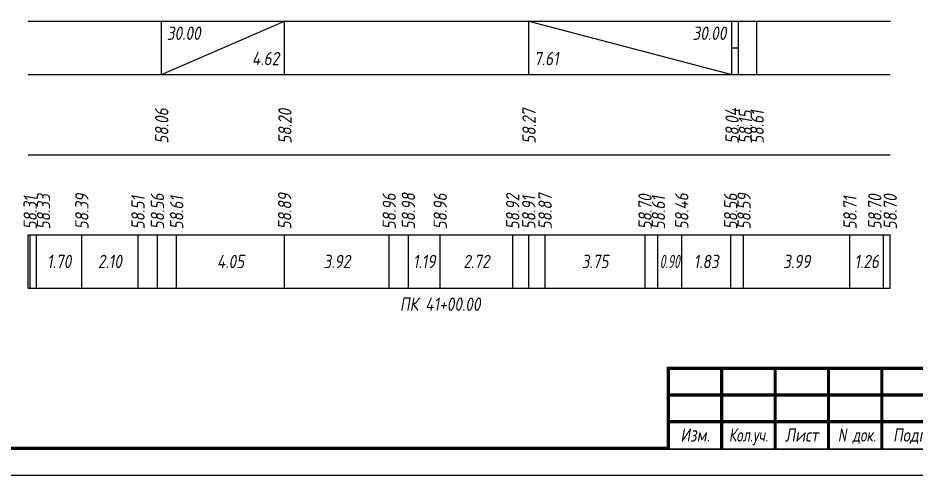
# Model space of a CAD drawing. Extents: x -717 to 1451, y -133302 to 233.
# Drawn here: x 78.1 to 246.4, y -64534.4 to -64448.8 of the extents above; entities that cross this region are included whole.
import ezdxf
from ezdxf.enums import TextEntityAlignment as Align

# ---------------------------------------------------------------- set-up
doc = ezdxf.new("R2010")
doc.units = 0
for name, color, linetype in [('Зарамочное оформление', 7, 'Continuous'), ('Код_510', 7, 'Continuous'), ('Код_516', 1, 'Continuous'), ('Подписи поперечников', 7, 'Continuous'), ('Таблица', 7, 'Continuous')]:
    doc.layers.add(name, color=color, linetype=linetype)
doc.styles.add('М', font='romand.shx', dxfattribs={"width": 0.8, "oblique": 10, "height": 2.5})

# ---------------------------------------------------------------- blocks, each defined once
blk = doc.blocks.new('Штамп')
at = {"linetype": 'Continuous'}
blk.add_wipeout([(199.95, -411.25), (384.95, -411.25), (384.95, -426.25), (199.95, -426.25)], dxfattribs=at).dxf.layer = 'Зарамочное оформление'
at = {"layer": 'Зарамочное оформление', "linetype": 'Continuous', "lineweight": -3, "const_width": 0.6, "flags": 128}
for points in [[(199.95, -426.25), (199.95, -411.25), (384.95, -411.25)], [(209.95, -411.25), (209.95, -426.25)], [(219.95, -411.25), (219.95, -426.25)], [(229.95, -411.25), (229.95, -426.25)], [(239.95, -411.25), (239.95, -426.25)], [(199.95, -416.25), (264.95, -416.25)], [(199.95, -421.25), (264.95, -421.25)]]:
    blk.add_lwpolyline(points, dxfattribs=at)
at = {"layer": 'Зарамочное оформление', "linetype": 'Continuous', "style": 'М', "oblique": 10}
for s, width, p in [('Изм.', 0.8, (204.95, -423.75)), ('Кол.уч.', 0.7, (214.95, -423.75)), ('Лист', 0.8, (224.95, -423.75)), ('N док.', 0.7, (235.28, -423.75)), ('Подпись', 0.8, (247.45, -423.75))]:
    blk.add_text(s, height=2.5, dxfattribs=dict(at, width=width)).set_placement(p, align=Align.MIDDLE_CENTER)
blk = doc.blocks.new('шифр')
blk.add_blockref('Штамп', (0, -64163))

msp = doc.modelspace()

# ---------------------------------------------------------------- linework, layer by layer
at = {"flags": 128}
msp.add_lwpolyline([(-30.054, -64534.421), (389.946, -64534.421), (389.946, -64237.421), (-30.054, -64237.421)], close=True, dxfattribs=at)
at = {"const_width": 0.6, "flags": 128}
msp.add_lwpolyline([(-10.054, -64529.421), (384.946, -64529.421), (384.946, -64242.421), (-10.054, -64242.421)], close=True, dxfattribs=at)
at = {"layer": 'Код_510'}
for p, q in [((79.946, -64499.421), (79.946, -64489.421)), ((80.349, -64499.421), (80.349, -64489.421)), ((81.531, -64499.421), (81.531, -64489.421)), ((90.032, -64499.421), (90.032, -64489.421)), ((100.555, -64499.421), (100.555, -64489.421)), ((104.203, -64499.421), (104.203, -64489.421)), ((107.798, -64499.421), (107.798, -64489.421)), ((128.032, -64499.421), (128.032, -64489.421)), ((147.633, -64499.421), (147.633, -64489.421)), ((151.227, -64499.421), (151.227, -64489.421)), ((157.187, -64499.421), (157.187, -64489.421)), ((170.774, -64499.421), (170.774, -64489.421)), ((173.781, -64499.421), (173.781, -64489.421)), ((176.845, -64499.421), (176.845, -64489.421)), ((195.583, -64499.421), (195.583, -64489.421)), ((197.961, -64499.421), (197.961, -64489.421)), ((202.455, -64499.421), (202.455, -64489.421)), ((211.624, -64499.421), (211.624, -64489.421)), ((214.055, -64499.421), (214.055, -64489.421)), ((233.982, -64499.421), (233.982, -64489.421)), ((240.263, -64499.421), (240.263, -64489.421)), ((241.525, -64499.421), (241.525, -64489.421))]:
    msp.add_line(p, q, dxfattribs=at)
at = {"layer": 'Код_516'}
for p, q in [((104.946, -64459.421), (104.946, -64449.421)), ((104.946, -64459.421), (128.032, -64449.421)), ((128.032, -64459.421), (128.032, -64449.421)), ((173.781, -64459.421), (173.781, -64449.421)), ((173.781, -64449.421), (211.829, -64459.421)), ((211.829, -64459.421), (211.829, -64449.421)), ((211.829, -64459.421), (211.829, -64449.421)), ((213.065, -64459.421), (213.065, -64449.421)), ((216.525, -64459.421), (216.525, -64449.421)), ((211.829, -64454.421), (213.065, -64454.421))]:
    msp.add_line(p, q, dxfattribs=at)
at = {"layer": 'Таблица'}
for p, q in [((80, -64449.421), (241.579, -64449.421)), ((79.946, -64459.421), (241.525, -64459.421)), ((79.946, -64474.421), (241.525, -64474.421)), ((79.946, -64489.421), (241.525, -64489.421)), ((79.946, -64499.421), (241.525, -64499.421))]:
    msp.add_line(p, q, dxfattribs=at)

# ---------------------------------------------------------------- texts
at = {"layer": 'Код_510', "style": 'М', "oblique": 10, "width": 0.8}
for s, p in [('58.31', (80.349, -64488.421)), ('58.33', (82.849, -64488.421)), ('58.39', (90.032, -64488.421)), ('58.51', (100.555, -64488.421)), ('58.56', (104.203, -64488.421)), ('58.61', (107.798, -64488.421)), ('58.89', (128.032, -64488.421)), ('58.96', (147.633, -64488.421)), ('58.98', (151.227, -64488.421)), ('58.96', (157.187, -64488.421)), ('58.92', (170.774, -64488.421)), ('58.91', (173.781, -64488.421)), ('58.87', (176.845, -64488.421)), ('58.70', (195.583, -64488.421)), ('58.61', (198.083, -64488.421)), ('58.46', (202.455, -64488.421)), ('58.56', (211.624, -64488.421)), ('58.59', (214.124, -64488.421)), ('58.71', (233.982, -64488.421)), ('58.70', (238.638, -64488.421)), ('58.70', (241.525, -64488.421))]:
    msp.add_text(s, height=2.5, rotation=90, dxfattribs=at).set_placement(p, align=Align.MIDDLE_LEFT)
at = {"layer": 'Код_510', "style": 'М', "oblique": 10}
for s, width, p in [('1.70', 0.8, (85.782, -64494.421)), ('2.10', 0.8, (95.294, -64494.421)), ('4.05', 0.8, (117.915, -64494.421)), ('3.92', 0.8, (137.832, -64494.421)), ('1.19', 0.8, (154.207, -64494.421)), ('2.72', 0.8, (163.981, -64494.421)), ('3.75', 0.8, (186.214, -64494.421)), ('0.90', 0.6, (200.208, -64494.421)), ('1.83', 0.8, (207.039, -64494.421)), ('3.99', 0.8, (224.018, -64494.421)), ('1.26', 0.8, (237.122, -64494.421))]:
    msp.add_text(s, height=2.5, dxfattribs=dict(at, width=width)).set_placement(p, align=Align.MIDDLE_CENTER)
at = {"layer": 'Код_516', "style": 'М', "oblique": 10, "width": 0.8}
msp.add_text('30.00', height=2.5, dxfattribs=at).set_placement((105.946, -64450.421), align=Align.TOP_LEFT)
msp.add_text('30.00', height=2.5, dxfattribs=at).set_placement((210.829, -64450.421), align=Align.TOP_RIGHT)
msp.add_text('4.62', height=2.5, dxfattribs=at).set_placement((127.032, -64458.421), align=Align.BOTTOM_RIGHT)
msp.add_text('7.61', height=2.5, dxfattribs=at).set_placement((174.781, -64458.421), align=Align.BOTTOM_LEFT)
for s, p in [('58.06', (105, -64472.371)), ('58.20', (128.086, -64472.371)), ('58.27', (173.835, -64472.371)), ('58.04', (211.883, -64472.371)), ('58.15', (214.383, -64472.371)), ('58.61', (216.579, -64472.371))]:
    msp.add_text(s, height=2.5, rotation=90, dxfattribs=at).set_placement(p, align=Align.MIDDLE_LEFT)
at = {"layer": 'Подписи поперечников', "style": 'М', "oblique": 10, "width": 0.8}
msp.add_text('ПК 41+00.00', height=2.5, dxfattribs=at).set_placement((157.187, -64504.421), align=Align.BOTTOM_CENTER)

# ---------------------------------------------------------------- next in the draw order: block references
msp.add_blockref('шифр', (0, 59.829))

doc.saveas('drawing.dxf')
